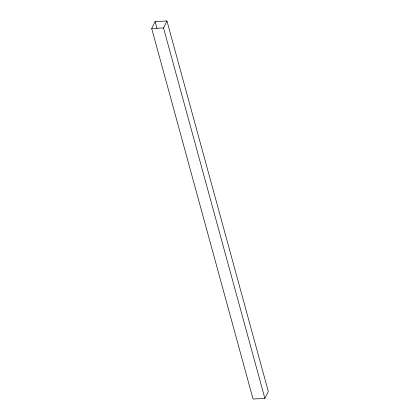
<?xml version="1.0" encoding="UTF-8"?>
<svg xmlns="http://www.w3.org/2000/svg" width="420" height="420" viewBox="0 0 420 420"><rect width="100%" height="100%" fill="white"/><g stroke="black" fill="none" stroke-linecap="round" stroke-linejoin="round"><path stroke-width="0.63" d="M151.683 28.497L155.127 21.578L166.96 21L268.317 391.503L264.873 398.423L253.04 399L151.683 28.497L163.517 27.919L166.96 21M163.517 27.919L264.873 398.423M155.127 21.578L157.028 28.529"/></g></svg>
